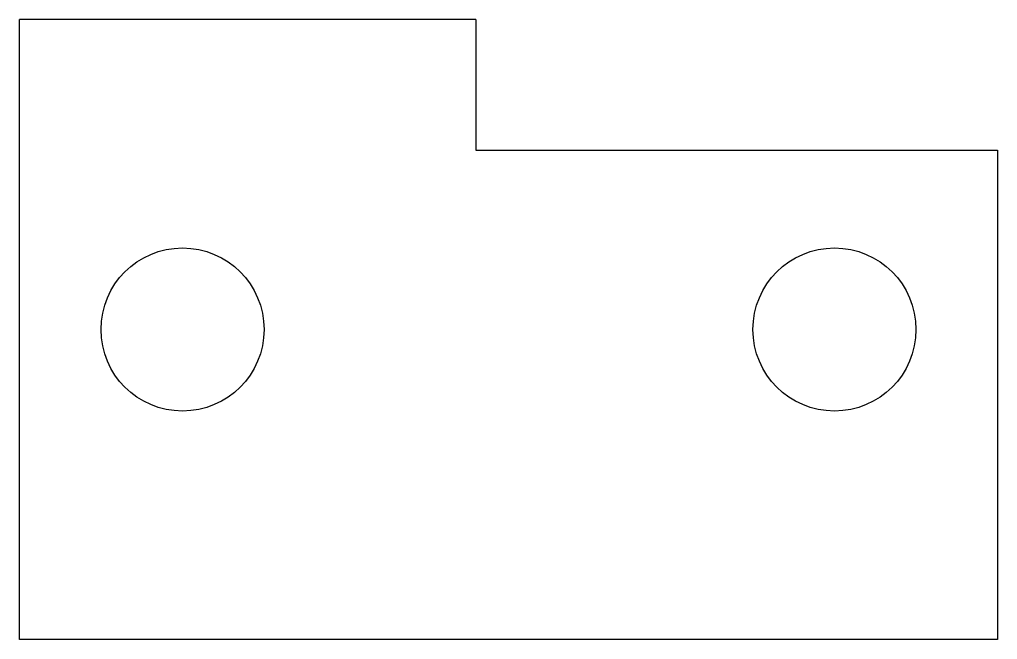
# Model space of a CAD drawing. Header units: millimetres. Extents: x -30 to 30, y -40 to -2.
import ezdxf

# ---------------------------------------------------------------- set-up
doc = ezdxf.new("R2010")
doc.units = ezdxf.units.MM

msp = doc.modelspace()

# ---------------------------------------------------------------- linework, layer by layer
at = {"color": 7, "linetype": 'Continuous', "lineweight": 25}
for p, q in [((-2, -2), (-30, -2)), ((-30, -40), (-30, -2)), ((-2, -2), (-2, -10)), ((-2, -10), (30, -10)), ((30, -10), (30, -40)), ((30, -40), (-30, -40))]:
    msp.add_line(p, q, dxfattribs=at)
for centre in [(-20, -21), (20, -21)]:
    msp.add_circle(centre, 5, dxfattribs=at)

doc.saveas('drawing.dxf')
